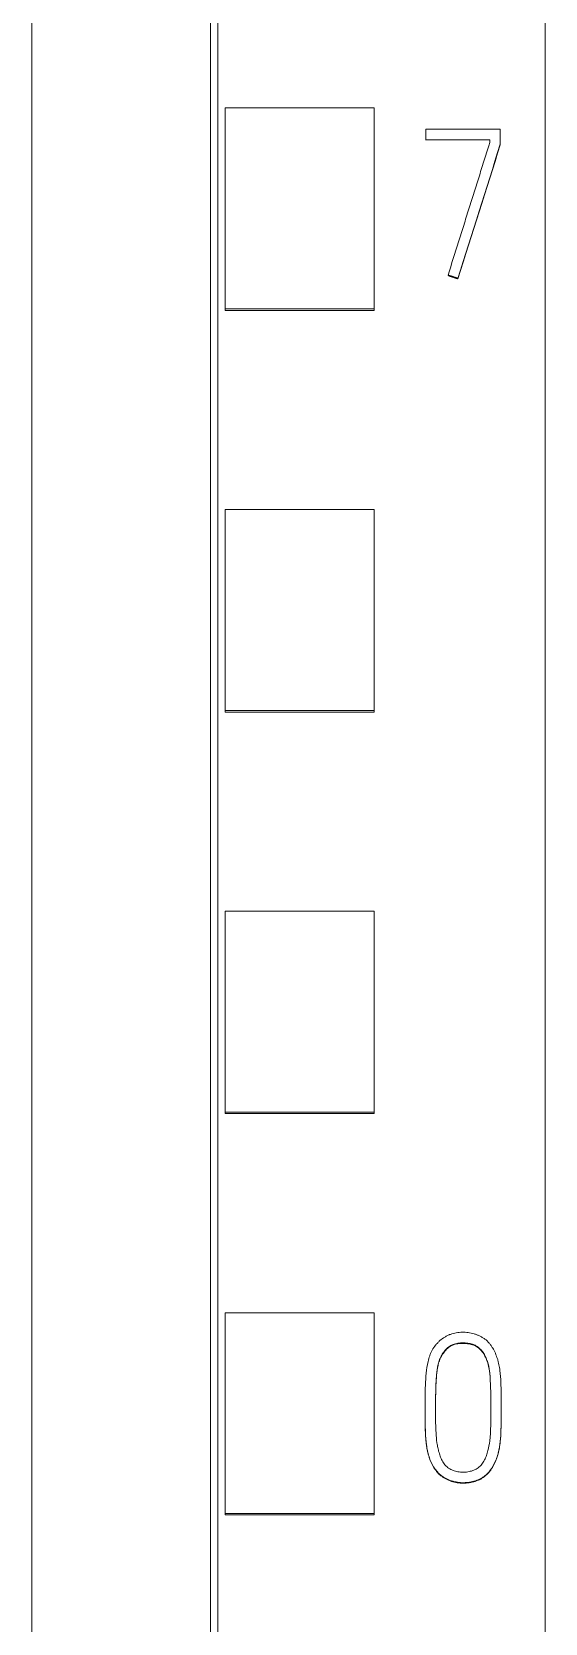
# Model space of a CAD drawing. Header units: millimetres. Extents: x 1359 to 3577, y 1336 to 3557.
# Drawn here: x 2813.07 to 2819.97, y 2979.45 to 3000.85 of the extents above; entities that cross this region are included whole.
import ezdxf

# ---------------------------------------------------------------- set-up
doc = ezdxf.new("R2010")
doc.units = ezdxf.units.MM
doc.layers.add('000-PI-Oprema', color=30, linetype='Continuous', lineweight=5)

msp = doc.modelspace()

# ---------------------------------------------------------------- linework, layer by layer
at = {"layer": '000-PI-Oprema', "color": 0, "linetype": 'ByBlock', "lineweight": 0}
for p, q in [((2819.971, 3041.237), (2819.971, 2927.819)), ((2815.571, 2930.141), (2815.571, 3038.956)), ((2815.671, 2997.128), (2815.671, 2999.83)), ((2815.671, 2999.83), (2817.671, 2999.83)), ((2817.671, 2997.128), (2817.671, 2999.83)), ((2818.369, 2999.403), (2818.369, 2999.544)), ((2818.369, 2999.544), (2819.368, 2999.544)), ((2819.368, 2999.544), (2819.368, 2999.342)), ((2818.369, 2999.403), (2818.369, 2999.397)), ((2819.229, 2999.403), (2818.369, 2999.403)), ((2819.229, 2999.364), (2819.229, 2999.403)), ((2819.368, 2999.342), (2819.368, 2999.336)), ((2818.666, 2997.583), (2818.666, 2997.577)), ((2818.799, 2997.539), (2818.799, 2997.532)), ((2815.671, 2997.106), (2815.671, 2997.128)), ((2815.671, 2997.128), (2817.671, 2997.128)), ((2815.671, 2997.106), (2817.671, 2997.106)), ((2817.671, 2997.106), (2817.671, 2997.128)), ((2815.671, 2991.727), (2815.671, 2994.429)), ((2815.671, 2994.429), (2817.671, 2994.429)), ((2817.671, 2991.727), (2817.671, 2994.429)), ((2815.671, 2991.727), (2817.671, 2991.727)), ((2815.671, 2991.706), (2815.671, 2991.727)), ((2815.671, 2991.706), (2817.671, 2991.706)), ((2817.671, 2991.706), (2817.671, 2991.727)), ((2815.671, 2986.325), (2815.671, 2989.027)), ((2815.671, 2989.027), (2817.671, 2989.027)), ((2817.671, 2986.325), (2817.671, 2989.027)), ((2815.671, 2986.306), (2815.671, 2986.325)), ((2815.671, 2986.325), (2817.671, 2986.325)), ((2815.671, 2986.306), (2817.671, 2986.306)), ((2817.671, 2986.306), (2817.671, 2986.325)), ((2815.671, 2980.924), (2815.671, 2983.625)), ((2815.671, 2983.625), (2817.671, 2983.625)), ((2817.671, 2980.924), (2817.671, 2983.625)), ((2818.357, 2982.364), (2818.357, 2982.358)), ((2819.38, 2982.316), (2819.38, 2982.322)), ((2815.671, 2980.906), (2815.671, 2980.924)), ((2815.671, 2980.924), (2817.671, 2980.924)), ((2815.671, 2980.906), (2817.671, 2980.906)), ((2817.671, 2980.906), (2817.671, 2980.924))]:
    msp.add_line(p, q, dxfattribs=at)
at = {"layer": '000-PI-Oprema', "color": 18, "linetype": 'ByBlock', "lineweight": 0, "true_color": 0x000000}
for centre, major_axis, ratio, start_param, end_param in [((2814.449, 2922.794), (311.427, 991.982), 0.017584, 1.499074, 1.500898), ((2814.34, 2920.986), (315.104, 1003.798), 0.017791, 1.498249, 1.500051)]:
    msp.add_ellipse(centre, major_axis=major_axis, ratio=ratio, start_param=start_param, end_param=end_param, dxfattribs=at)
at = {"layer": '000-PI-Oprema', "color": 0, "linetype": 'ByBlock', "lineweight": 0}
for points, knots in [([(2815.471, 2929.856), (2815.471, 2933.196), (2815.471, 2941.161), (2815.471, 2953.801), (2815.471, 2969.287), (2815.471, 2983.582), (2815.471, 2997.792), (2815.471, 3012.358), (2815.471, 3026.528), (2815.471, 3036.098), (2815.471, 3039.142)], [0, 0, 0, 0, 0.091483, 0.21812, 0.346206, 0.515858, 0.610111, 0.736264, 0.916066, 1, 1, 1, 1]), ([(2813.071, 3036.077), (2813.071, 3034.053), (2813.071, 3025.504), (2813.071, 3012.358), (2813.071, 2997.792), (2813.071, 2983.582), (2813.071, 2969.287), (2813.071, 2953.801), (2813.071, 2941.043), (2813.071, 2932.161), (2813.071, 2927.904), (2813.071, 2927.106)], [0, 0, 0, 0, 0.055935, 0.236292, 0.362833, 0.457376, 0.627551, 0.756032, 0.883059, 0.978086, 1, 1, 1, 1]), ([(2818.666, 2997.583), (2818.713, 2997.731), (2818.76, 2997.88), (2818.83, 2998.103), (2818.853, 2998.177), (2818.9, 2998.325), (2818.923, 2998.4), (2818.958, 2998.511), (2818.97, 2998.548), (2818.993, 2998.622), (2819.005, 2998.659), (2819.04, 2998.771), (2819.064, 2998.845), (2819.11, 2998.994), (2819.134, 2999.068), (2819.169, 2999.179), (2819.181, 2999.216), (2819.199, 2999.272), (2819.205, 2999.29), (2819.214, 2999.318), (2819.217, 2999.327), (2819.223, 2999.346), (2819.226, 2999.355), (2819.229, 2999.364)], [0, 0, 0, 0, 0.25, 0.25, 0.375, 0.375, 0.5, 0.5, 0.5625, 0.5625, 0.625, 0.625, 0.75, 0.75, 0.875, 0.875, 0.9375, 0.9375, 0.96875, 0.96875, 0.984375, 0.984375, 1, 1, 1, 1]), ([(2818.698, 2983.335), (2818.723, 2983.345), (2818.749, 2983.352), (2818.802, 2983.362), (2818.829, 2983.364), (2818.883, 2983.365), (2818.91, 2983.363), (2818.963, 2983.356), (2818.989, 2983.35), (2819.028, 2983.339), (2819.041, 2983.335), (2819.066, 2983.325), (2819.091, 2983.315), (2819.115, 2983.302), (2819.132, 2983.292), (2819.138, 2983.288), (2819.149, 2983.28), (2819.155, 2983.276), (2819.182, 2983.256), (2819.201, 2983.238), (2819.227, 2983.207), (2819.236, 2983.197), (2819.252, 2983.175), (2819.259, 2983.163), (2819.28, 2983.129), (2819.292, 2983.105), (2819.313, 2983.056), (2819.322, 2983.031), (2819.334, 2982.992), (2819.338, 2982.979), (2819.344, 2982.953), (2819.353, 2982.914), (2819.368, 2982.822), (2819.373, 2982.743), (2819.378, 2982.638), (2819.379, 2982.585), (2819.38, 2982.479), (2819.38, 2982.426), (2819.38, 2982.32), (2819.381, 2982.214), (2819.379, 2982.108), (2819.376, 2982.002), (2819.373, 2981.949), (2819.362, 2981.844), (2819.354, 2981.791), (2819.337, 2981.726), (2819.333, 2981.713), (2819.325, 2981.687), (2819.32, 2981.674), (2819.306, 2981.637), (2819.296, 2981.612), (2819.277, 2981.576), (2819.271, 2981.564), (2819.257, 2981.541), (2819.249, 2981.529), (2819.226, 2981.497), (2819.209, 2981.476), (2819.18, 2981.448), (2819.17, 2981.439), (2819.153, 2981.427), (2819.148, 2981.423), (2819.137, 2981.415), (2819.131, 2981.411), (2819.102, 2981.394), (2819.078, 2981.382), (2819.04, 2981.367), (2819.027, 2981.363), (2819.001, 2981.356), (2818.988, 2981.353), (2818.948, 2981.345), (2818.921, 2981.342), (2818.881, 2981.34), (2818.867, 2981.34), (2818.84, 2981.341), (2818.826, 2981.342), (2818.786, 2981.347), (2818.76, 2981.352), (2818.721, 2981.362), (2818.708, 2981.366), (2818.682, 2981.375), (2818.67, 2981.38), (2818.633, 2981.397), (2818.609, 2981.411), (2818.577, 2981.435), (2818.566, 2981.443), (2818.546, 2981.462), (2818.536, 2981.471), (2818.509, 2981.501), (2818.492, 2981.523), (2818.47, 2981.557), (2818.463, 2981.569), (2818.45, 2981.592), (2818.444, 2981.604), (2818.428, 2981.641), (2818.418, 2981.666), (2818.406, 2981.705), (2818.403, 2981.718), (2818.396, 2981.744), (2818.393, 2981.757), (2818.385, 2981.797), (2818.38, 2981.824), (2818.362, 2981.956), (2818.359, 2982.063), (2818.357, 2982.224), (2818.357, 2982.278), (2818.356, 2982.385), (2818.357, 2982.438), (2818.358, 2982.545), (2818.359, 2982.599), (2818.364, 2982.705), (2818.367, 2982.759), (2818.378, 2982.865), (2818.385, 2982.917), (2818.403, 2982.996), (2818.411, 2983.022), (2818.424, 2983.06), (2818.429, 2983.073), (2818.441, 2983.099), (2818.447, 2983.111), (2818.466, 2983.147), (2818.482, 2983.17), (2818.508, 2983.202), (2818.517, 2983.212), (2818.536, 2983.232), (2818.546, 2983.242), (2818.577, 2983.269), (2818.599, 2983.285), (2818.635, 2983.306), (2818.647, 2983.313), (2818.666, 2983.322), (2818.675, 2983.326), (2818.686, 2983.331), (2818.691, 2983.333), (2818.694, 2983.334), (2818.696, 2983.335), (2818.698, 2983.335)], [0, 0, 0, 0, 0.015625, 0.015625, 0.03125, 0.03125, 0.046875, 0.046875, 0.0625, 0.0625, 0.070312, 0.070312, 0.078125, 0.085937, 0.085937, 0.089844, 0.089844, 0.09375, 0.09375, 0.109375, 0.109375, 0.117187, 0.117187, 0.125, 0.125, 0.140625, 0.140625, 0.15625, 0.15625, 0.164062, 0.164062, 0.171875, 0.1875, 0.21875, 0.21875, 0.25, 0.25, 0.28125, 0.28125, 0.3125, 0.34375, 0.34375, 0.375, 0.375, 0.40625, 0.40625, 0.414062, 0.414062, 0.421875, 0.421875, 0.4375, 0.4375, 0.445312, 0.445312, 0.453125, 0.453125, 0.46875, 0.46875, 0.476562, 0.476562, 0.480469, 0.480469, 0.484375, 0.484375, 0.5, 0.5, 0.507812, 0.507812, 0.515625, 0.515625, 0.53125, 0.53125, 0.539062, 0.539062, 0.546875, 0.546875, 0.5625, 0.5625, 0.570312, 0.570312, 0.578125, 0.578125, 0.59375, 0.59375, 0.601562, 0.601562, 0.609375, 0.609375, 0.625, 0.625, 0.632812, 0.632812, 0.640625, 0.640625, 0.65625, 0.65625, 0.664062, 0.664062, 0.671875, 0.671875, 0.6875, 0.6875, 0.75, 0.75, 0.78125, 0.78125, 0.8125, 0.8125, 0.84375, 0.84375, 0.875, 0.875, 0.90625, 0.90625, 0.921875, 0.921875, 0.929687, 0.929687, 0.9375, 0.9375, 0.953125, 0.953125, 0.960937, 0.960937, 0.96875, 0.96875, 0.984375, 0.984375, 0.992187, 0.992187, 0.996094, 0.998047, 0.999023, 0.999023, 1, 1, 1, 1]), ([(2819.041, 2983.183), (2819.061, 2983.172), (2819.078, 2983.158), (2819.11, 2983.127), (2819.124, 2983.109), (2819.15, 2983.072), (2819.16, 2983.053), (2819.18, 2983.012), (2819.188, 2982.991), (2819.209, 2982.928), (2819.218, 2982.884), (2819.227, 2982.818), (2819.229, 2982.796), (2819.232, 2982.751), (2819.233, 2982.729), (2819.238, 2982.617), (2819.241, 2982.528), (2819.243, 2982.349), (2819.242, 2982.26), (2819.24, 2982.125), (2819.239, 2982.058), (2819.235, 2981.991), (2819.232, 2981.947), (2819.23, 2981.925), (2819.221, 2981.858), (2819.213, 2981.814), (2819.197, 2981.75), (2819.19, 2981.728), (2819.179, 2981.697), (2819.175, 2981.686), (2819.166, 2981.666), (2819.156, 2981.645), (2819.145, 2981.626), (2819.133, 2981.607), (2819.127, 2981.598), (2819.106, 2981.571), (2819.09, 2981.556), (2819.063, 2981.535), (2819.053, 2981.529), (2819.034, 2981.518), (2819.023, 2981.513), (2819.003, 2981.505), (2818.992, 2981.501), (2818.971, 2981.494), (2818.96, 2981.492), (2818.927, 2981.485), (2818.905, 2981.482), (2818.871, 2981.481), (2818.86, 2981.482), (2818.837, 2981.483), (2818.826, 2981.484), (2818.793, 2981.488), (2818.771, 2981.493), (2818.739, 2981.503), (2818.728, 2981.507), (2818.708, 2981.516), (2818.688, 2981.527), (2818.669, 2981.539), (2818.656, 2981.55), (2818.652, 2981.553), (2818.643, 2981.561), (2818.639, 2981.565), (2818.628, 2981.577), (2818.62, 2981.585), (2818.607, 2981.603), (2818.601, 2981.613), (2818.584, 2981.642), (2818.574, 2981.662), (2818.558, 2981.704), (2818.551, 2981.725), (2818.541, 2981.757), (2818.538, 2981.768), (2818.533, 2981.79), (2818.526, 2981.822), (2818.52, 2981.855), (2818.511, 2981.921), (2818.507, 2981.965), (2818.499, 2982.096), (2818.498, 2982.185), (2818.498, 2982.317), (2818.498, 2982.361), (2818.499, 2982.449), (2818.499, 2982.582), (2818.504, 2982.714), (2818.515, 2982.824), (2818.517, 2982.846), (2818.524, 2982.889), (2818.528, 2982.911), (2818.536, 2982.943), (2818.539, 2982.954), (2818.545, 2982.975), (2818.549, 2982.985), (2818.56, 2983.016), (2818.569, 2983.036), (2818.586, 2983.065), (2818.591, 2983.074), (2818.604, 2983.092), (2818.61, 2983.101), (2818.632, 2983.127), (2818.647, 2983.143), (2818.672, 2983.164), (2818.681, 2983.17), (2818.7, 2983.182), (2818.71, 2983.188), (2818.739, 2983.202), (2818.76, 2983.209), (2818.804, 2983.218), (2818.826, 2983.22), (2818.87, 2983.221), (2818.892, 2983.22), (2818.936, 2983.216), (2818.957, 2983.212), (2818.989, 2983.204), (2819, 2983.201), (2819.015, 2983.195), (2819.021, 2983.193), (2819.028, 2983.189), (2819.031, 2983.188), (2819.036, 2983.185), (2819.038, 2983.184), (2819.041, 2983.183)], [0, 0, 0, 0, 0.015625, 0.015625, 0.03125, 0.03125, 0.046875, 0.046875, 0.0625, 0.0625, 0.09375, 0.09375, 0.109375, 0.109375, 0.125, 0.125, 0.1875, 0.1875, 0.25, 0.25, 0.28125, 0.296875, 0.296875, 0.3125, 0.3125, 0.34375, 0.34375, 0.359375, 0.359375, 0.367187, 0.367187, 0.375, 0.382812, 0.382812, 0.390625, 0.390625, 0.40625, 0.40625, 0.414062, 0.414062, 0.421875, 0.421875, 0.429687, 0.429687, 0.4375, 0.4375, 0.453125, 0.453125, 0.460937, 0.460937, 0.46875, 0.46875, 0.484375, 0.484375, 0.492187, 0.492187, 0.5, 0.507812, 0.507812, 0.511719, 0.511719, 0.515625, 0.515625, 0.523437, 0.523437, 0.53125, 0.53125, 0.546875, 0.546875, 0.5625, 0.5625, 0.570312, 0.570312, 0.578125, 0.59375, 0.59375, 0.625, 0.625, 0.6875, 0.6875, 0.71875, 0.71875, 0.75, 0.8125, 0.8125, 0.828125, 0.828125, 0.84375, 0.84375, 0.851562, 0.851562, 0.859375, 0.859375, 0.875, 0.875, 0.882812, 0.882812, 0.890625, 0.890625, 0.90625, 0.90625, 0.914062, 0.914062, 0.921875, 0.921875, 0.9375, 0.9375, 0.953125, 0.953125, 0.96875, 0.96875, 0.984375, 0.984375, 0.992188, 0.992188, 0.996094, 0.996094, 0.998047, 0.998047, 1, 1, 1, 1]), ([(2819.041, 2983.176), (2819.021, 2983.187), (2819, 2983.195), (2818.968, 2983.203), (2818.957, 2983.206), (2818.935, 2983.209), (2818.923, 2983.211), (2818.89, 2983.214), (2818.868, 2983.215), (2818.823, 2983.214), (2818.801, 2983.211), (2818.768, 2983.204), (2818.757, 2983.201), (2818.736, 2983.194), (2818.726, 2983.19), (2818.706, 2983.18), (2818.696, 2983.174), (2818.677, 2983.161), (2818.668, 2983.154), (2818.651, 2983.14), (2818.643, 2983.132), (2818.628, 2983.116), (2818.62, 2983.107), (2818.599, 2983.08), (2818.587, 2983.062), (2818.571, 2983.032), (2818.566, 2983.022), (2818.557, 2983.002), (2818.553, 2982.991), (2818.542, 2982.959), (2818.536, 2982.938), (2818.521, 2982.873), (2818.516, 2982.829), (2818.507, 2982.74), (2818.505, 2982.696), (2818.501, 2982.606), (2818.5, 2982.562), (2818.499, 2982.473), (2818.499, 2982.428), (2818.498, 2982.345), (2818.498, 2982.307), (2818.498, 2982.268)], [0, 0, 0, 0, 0.050692, 0.050692, 0.076038, 0.076038, 0.101384, 0.101384, 0.152076, 0.152076, 0.202768, 0.202768, 0.228114, 0.228114, 0.25346, 0.25346, 0.278806, 0.278806, 0.304152, 0.304152, 0.329498, 0.329498, 0.354844, 0.354844, 0.405536, 0.405536, 0.430882, 0.430882, 0.456228, 0.456228, 0.506919, 0.506919, 0.608303, 0.608303, 0.709687, 0.709687, 0.811071, 0.811071, 0.912455, 0.912455, 1, 1, 1, 1]), ([(2819.242, 2982.364), (2819.242, 2982.39), (2819.242, 2982.416), (2819.241, 2982.53), (2819.238, 2982.618), (2819.232, 2982.751), (2819.229, 2982.795), (2819.217, 2982.882), (2819.208, 2982.924), (2819.191, 2982.977), (2819.187, 2982.987), (2819.179, 2983.008), (2819.174, 2983.018), (2819.16, 2983.048), (2819.149, 2983.067), (2819.13, 2983.095), (2819.123, 2983.104), (2819.109, 2983.121), (2819.094, 2983.137), (2819.077, 2983.152), (2819.064, 2983.162), (2819.06, 2983.165), (2819.05, 2983.171), (2819.046, 2983.174), (2819.041, 2983.176)], [0, 0, 0, 0, 0.088977, 0.088977, 0.392651, 0.392651, 0.544488, 0.544488, 0.696326, 0.696326, 0.734285, 0.734285, 0.772244, 0.772244, 0.848163, 0.848163, 0.886122, 0.886122, 0.924081, 0.962041, 0.962041, 0.98102, 0.98102, 1, 1, 1, 1]), ([(2818.357, 2982.358), (2818.357, 2982.294), (2818.357, 2982.23), (2818.359, 2982.113), (2818.36, 2982.059), (2818.364, 2981.979), (2818.365, 2981.952), (2818.37, 2981.898), (2818.373, 2981.871), (2818.384, 2981.791), (2818.394, 2981.738), (2818.414, 2981.674), (2818.418, 2981.661), (2818.428, 2981.636), (2818.433, 2981.623), (2818.45, 2981.587), (2818.462, 2981.563), (2818.484, 2981.529), (2818.492, 2981.518), (2818.508, 2981.497), (2818.516, 2981.486), (2818.544, 2981.456), (2818.563, 2981.438), (2818.596, 2981.414), (2818.607, 2981.407), (2818.631, 2981.393), (2818.643, 2981.387), (2818.679, 2981.369), (2818.705, 2981.36), (2818.744, 2981.349), (2818.757, 2981.346), (2818.784, 2981.341), (2818.797, 2981.339), (2818.837, 2981.335), (2818.864, 2981.334), (2818.905, 2981.335), (2818.918, 2981.336), (2818.945, 2981.339), (2818.958, 2981.341), (2818.998, 2981.348), (2819.024, 2981.355), (2819.062, 2981.369), (2819.074, 2981.375), (2819.099, 2981.386), (2819.111, 2981.393), (2819.145, 2981.414), (2819.167, 2981.43), (2819.206, 2981.467), (2819.224, 2981.488), (2819.248, 2981.521), (2819.255, 2981.532), (2819.269, 2981.555), (2819.276, 2981.567), (2819.294, 2981.603), (2819.305, 2981.628), (2819.324, 2981.678), (2819.332, 2981.703), (2819.346, 2981.756), (2819.352, 2981.782), (2819.361, 2981.835), (2819.372, 2981.915), (2819.376, 2981.995), (2819.379, 2982.101), (2819.38, 2982.191), (2819.38, 2982.28), (2819.38, 2982.316)], [0, 0, 0, 0, 0.074801, 0.074801, 0.137845, 0.137845, 0.169367, 0.169367, 0.200889, 0.200889, 0.263933, 0.263933, 0.279694, 0.279694, 0.295455, 0.295455, 0.326976, 0.326976, 0.342737, 0.342737, 0.358498, 0.358498, 0.39002, 0.39002, 0.405781, 0.405781, 0.421542, 0.421542, 0.453064, 0.453064, 0.468825, 0.468825, 0.484586, 0.484586, 0.516108, 0.516108, 0.531869, 0.531869, 0.54763, 0.54763, 0.579151, 0.579151, 0.594912, 0.594912, 0.610673, 0.610673, 0.642195, 0.642195, 0.673717, 0.673717, 0.689478, 0.689478, 0.705239, 0.705239, 0.736761, 0.736761, 0.768283, 0.768283, 0.799805, 0.799805, 0.831326, 0.89437, 0.89437, 0.957414, 1, 1, 1, 1])]:
    msp.add_open_spline(points, degree=3, knots=knots, dxfattribs=at)
for points, weights in [([(2818.799, 2997.539), (2818.733, 2997.561), (2818.666, 2997.583)], [0.500000129147, 0.499999870853, 0.500000129147]), ([(2818.666, 2997.577), (2818.733, 2997.554), (2818.799, 2997.532)], [0.499999551767, 0.500000448233, 0.499999551767])]:
    msp.add_rational_spline(points, weights, degree=2, dxfattribs=at)

doc.saveas('drawing.dxf')
